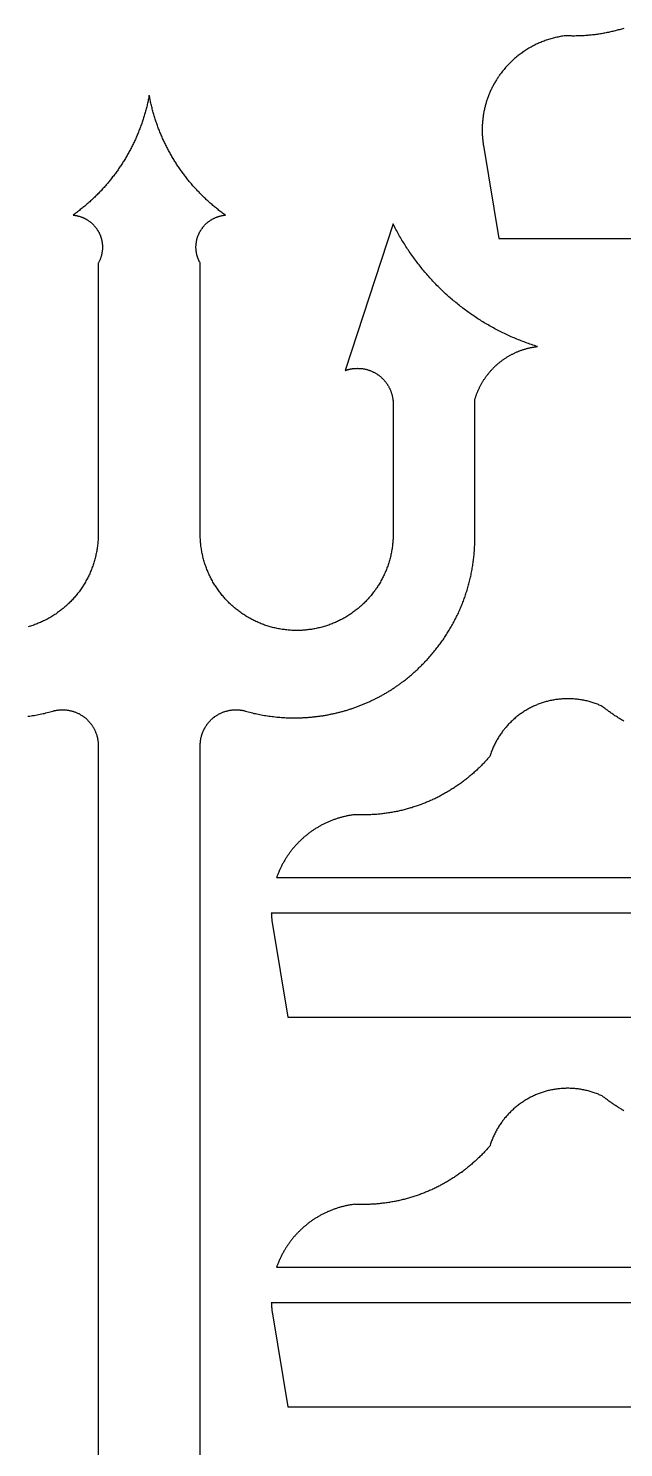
# Model space of a CAD drawing. Extents: x 25 to 747, y 34 to 1185.
# Drawn here: x 414.1 to 516.3, y 314.7 to 558.5 of the extents above; entities that cross this region are included whole.
import ezdxf

# ---------------------------------------------------------------- set-up
doc = ezdxf.new("R2010")
doc.units = 0
doc.layers.add('Default_Layer', color=1, linetype='CONTINUOUS')

msp = doc.modelspace()

# ---------------------------------------------------------------- linework, layer by layer
at = {"layer": 'Default_Layer'}
for points in [[(516.32, 558.48), (516.14, 558.43), (515.95, 558.37), (515.77, 558.31), (515.58, 558.26), (515.39, 558.21), (515.2, 558.16), (515.02, 558.11), (514.83, 558.06), (514.64, 558.01), (514.45, 557.96), (514.26, 557.92), (514.07, 557.87), (513.87, 557.83), (513.68, 557.79), (513.49, 557.75), (513.3, 557.71), (513.1, 557.68), (512.91, 557.64), (512.72, 557.6), (512.52, 557.57), (512.33, 557.54), (512.13, 557.51), (511.93, 557.48), (511.74, 557.45), (511.54, 557.42), (511.34, 557.4), (511.15, 557.37), (510.95, 557.35), (510.75, 557.33), (510.55, 557.31), (510.35, 557.29), (510.15, 557.27), (509.95, 557.26), (509.75, 557.24), (509.55, 557.23), (509.35, 557.22), (509.15, 557.21), (508.95, 557.2), (508.75, 557.19), (508.54, 557.18), (508.34, 557.18), (508.14, 557.18), (507.93, 557.17), (507.73, 557.17), (507.54, 557.17), (507.35, 557.18), (507.17, 557.18), (506.98, 557.18), (506.81, 557.19), (506.63, 557.19), (506.46, 557.2), (506.3, 557.21), (506.09, 557.18), (505.87, 557.15), (505.66, 557.12), (505.45, 557.08), (505.25, 557.04), (505.04, 557), (504.83, 556.96), (504.63, 556.91), (504.42, 556.86), (504.22, 556.81), (504.02, 556.75), (503.82, 556.7), (503.62, 556.64), (503.42, 556.58), (503.22, 556.52), (503.02, 556.45), (502.83, 556.38), (502.63, 556.31), (502.44, 556.24), (502.25, 556.16), (502.06, 556.08), (501.87, 556), (501.68, 555.92), (501.49, 555.84), (501.31, 555.75), (501.13, 555.66), (500.94, 555.57), (500.76, 555.48), (500.58, 555.38), (500.4, 555.28), (500.23, 555.18), (500.05, 555.08), (499.88, 554.98), (499.7, 554.87), (499.53, 554.76), (499.36, 554.65), (499.19, 554.54), (499.02, 554.43), (498.86, 554.31), (498.7, 554.19), (498.53, 554.07), (498.37, 553.95), (498.21, 553.82), (498.05, 553.7), (497.9, 553.57), (497.74, 553.44), (497.59, 553.31), (497.44, 553.17), (497.29, 553.04), (497.14, 552.9), (496.99, 552.76), (496.85, 552.62), (496.71, 552.48), (496.57, 552.33), (496.43, 552.19), (496.29, 552.04), (496.15, 551.89), (496.02, 551.74), (495.89, 551.58), (495.76, 551.43), (495.63, 551.27), (495.5, 551.11), (495.37, 550.95), (495.25, 550.79), (495.16, 550.67), (495.06, 550.54), (494.97, 550.41), (494.88, 550.28), (494.79, 550.15), (494.7, 550.02), (494.62, 549.89), (494.53, 549.75), (494.45, 549.62), (494.36, 549.48), (494.28, 549.35), (494.2, 549.21), (494.12, 549.07), (494.04, 548.93), (493.97, 548.79), (493.89, 548.65), (493.82, 548.51), (493.74, 548.37), (493.67, 548.22), (493.6, 548.08), (493.53, 547.94), (493.47, 547.79), (493.4, 547.64), (493.34, 547.5), (493.27, 547.35), (493.21, 547.2), (493.15, 547.05), (493.09, 546.9), (493.04, 546.75), (492.98, 546.59), (492.93, 546.44), (492.87, 546.29), (492.82, 546.13), (492.77, 545.98), (492.72, 545.82), (492.68, 545.67), (492.63, 545.51), (492.59, 545.35), (492.54, 545.19), (492.5, 545.03), (492.46, 544.87), (492.43, 544.71), (492.39, 544.55), (492.35, 544.39), (492.32, 544.23), (492.29, 544.06), (492.26, 543.9), (492.23, 543.74), (492.21, 543.57), (492.18, 543.41), (492.16, 543.24), (492.14, 543.07), (492.12, 542.91), (492.1, 542.74), (492.08, 542.57), (492.07, 542.4), (492.05, 542.24), (492.04, 542.07), (492.03, 541.9), (492.02, 541.73), (492.02, 541.55), (492.01, 541.38), (492.01, 541.21), (492.01, 541.04), (492.01, 540.86), (492.01, 540.69), (492.02, 540.51), (492.03, 540.34), (492.03, 540.17), (492.04, 540), (492.05, 539.83), (492.07, 539.66), (492.08, 539.49), (492.1, 539.32), (492.12, 539.16), (492.14, 539), (492.16, 538.84), (492.18, 538.68), (492.2, 538.53), (492.23, 538.38), (494.87, 522.42), (647.79, 522.42)], [(443.6, 94.61), (443.6, 435.34), (443.6, 435.43), (443.6, 435.53), (443.61, 435.62), (443.61, 435.71), (443.62, 435.8), (443.63, 435.89), (443.63, 435.98), (443.64, 436.07), (443.66, 436.16), (443.67, 436.25), (443.68, 436.34), (443.7, 436.43), (443.71, 436.52), (443.73, 436.61), (443.75, 436.69), (443.77, 436.78), (443.79, 436.87), (443.82, 436.95), (443.84, 437.04), (443.86, 437.12), (443.89, 437.21), (443.92, 437.29), (443.95, 437.38), (443.98, 437.46), (444.01, 437.54), (444.04, 437.62), (444.07, 437.7), (444.11, 437.78), (444.14, 437.86), (444.18, 437.94), (444.22, 438.02), (444.26, 438.1), (444.3, 438.18), (444.34, 438.25), (444.38, 438.33), (444.42, 438.41), (444.47, 438.48), (444.51, 438.56), (444.56, 438.63), (444.61, 438.7), (444.66, 438.77), (444.71, 438.85), (444.76, 438.92), (444.81, 438.99), (444.86, 439.06), (444.91, 439.12), (444.97, 439.19), (445.02, 439.26), (445.08, 439.33), (445.14, 439.39), (445.19, 439.46), (445.25, 439.52), (445.31, 439.58), (445.37, 439.64), (445.43, 439.71), (445.5, 439.77), (445.56, 439.83), (445.62, 439.88), (445.69, 439.94), (445.75, 440), (445.82, 440.06), (445.89, 440.11), (445.96, 440.17), (446.03, 440.22), (446.12, 440.29), (446.22, 440.36), (446.32, 440.43), (446.42, 440.49), (446.52, 440.56), (446.62, 440.62), (446.73, 440.68), (446.83, 440.74), (446.94, 440.8), (447.05, 440.85), (447.16, 440.9), (447.27, 440.95), (447.39, 441), (447.5, 441.05), (447.61, 441.09), (447.73, 441.13), (447.85, 441.17), (447.97, 441.21), (448.09, 441.24), (448.21, 441.27), (448.33, 441.3), (448.45, 441.33), (448.57, 441.35), (448.7, 441.38), (448.82, 441.4), (448.95, 441.41), (449.08, 441.43), (449.2, 441.44), (449.33, 441.45), (449.46, 441.45), (449.59, 441.46), (449.72, 441.46), (449.83, 441.46), (449.94, 441.46), (450.05, 441.45), (450.16, 441.45), (450.27, 441.44), (450.37, 441.43), (450.48, 441.41), (450.58, 441.4), (450.69, 441.39), (450.79, 441.37), (450.89, 441.35), (450.99, 441.33), (451.09, 441.31), (451.19, 441.28), (451.28, 441.26), (451.38, 441.23), (451.62, 441.16), (451.85, 441.1), (452.1, 441.03), (452.34, 440.97), (452.58, 440.91), (452.83, 440.85), (453.08, 440.8), (453.33, 440.74), (453.58, 440.69), (453.84, 440.64), (454.09, 440.59), (454.35, 440.54), (454.61, 440.5), (454.87, 440.46), (455.13, 440.42), (455.4, 440.38), (455.66, 440.34), (455.93, 440.31), (456.2, 440.28), (456.47, 440.25), (456.74, 440.22), (457.01, 440.19), (457.28, 440.17), (457.55, 440.15), (457.83, 440.13), (458.1, 440.12), (458.38, 440.1), (458.66, 440.09), (458.93, 440.08), (459.21, 440.08), (459.49, 440.08), (459.77, 440.07), (459.94, 440.07), (460.1, 440.08), (460.27, 440.08), (460.43, 440.08), (460.6, 440.08), (460.76, 440.09), (460.92, 440.09), (461.09, 440.1), (461.25, 440.11), (461.42, 440.12), (461.58, 440.13), (461.74, 440.14), (461.91, 440.15), (462.07, 440.16), (462.23, 440.17), (462.39, 440.18), (462.55, 440.2), (462.72, 440.21), (462.88, 440.23), (463.04, 440.24), (463.2, 440.26), (463.36, 440.28), (463.52, 440.3), (463.68, 440.32), (463.84, 440.34), (464, 440.36), (464.16, 440.38), (464.32, 440.4), (464.48, 440.43), (464.64, 440.45), (464.79, 440.48), (464.95, 440.5), (465.11, 440.53), (465.27, 440.56), (465.43, 440.59), (465.58, 440.62), (465.74, 440.65), (465.89, 440.68), (466.05, 440.71), (466.21, 440.74), (466.36, 440.77), (466.52, 440.81), (466.67, 440.84), (466.83, 440.88), (466.98, 440.92), (467.13, 440.95), (467.29, 440.99), (467.44, 441.03), (467.59, 441.07), (467.75, 441.11), (467.9, 441.15), (468.05, 441.19), (468.2, 441.23), (468.35, 441.28), (468.51, 441.32), (468.66, 441.36), (468.81, 441.41), (468.96, 441.45), (469.11, 441.5), (469.26, 441.55), (469.41, 441.6), (469.55, 441.65), (469.7, 441.7), (469.85, 441.75), (470, 441.8), (470.15, 441.85), (470.29, 441.9), (470.44, 441.95), (470.58, 442.01), (470.73, 442.06), (470.88, 442.12), (471.02, 442.17), (471.17, 442.23), (471.31, 442.29), (471.45, 442.35), (471.6, 442.41), (471.74, 442.46), (471.88, 442.53), (472.03, 442.59), (472.17, 442.65), (472.31, 442.71), (472.45, 442.77), (472.59, 442.84), (472.73, 442.9), (472.87, 442.97), (473.01, 443.03), (473.15, 443.1), (473.29, 443.16), (473.43, 443.23), (473.57, 443.3), (473.7, 443.37), (473.84, 443.44), (473.98, 443.51), (474.12, 443.58), (474.25, 443.65), (474.39, 443.72), (474.52, 443.8), (474.66, 443.87), (474.79, 443.94), (474.92, 444.02), (475.06, 444.09), (475.19, 444.17), (475.32, 444.25), (475.46, 444.32), (475.59, 444.4), (475.72, 444.48), (475.85, 444.56), (475.98, 444.64), (476.11, 444.72), (476.24, 444.8), (476.37, 444.88), (476.5, 444.96), (476.62, 445.05), (476.75, 445.13), (476.88, 445.22), (477, 445.3), (477.13, 445.38), (477.26, 445.47), (477.38, 445.56), (477.51, 445.64), (477.63, 445.73), (477.75, 445.82), (477.88, 445.91), (478, 446), (478.12, 446.09), (478.24, 446.18), (478.36, 446.27), (478.48, 446.36), (478.66, 446.5), (478.83, 446.63), (479.01, 446.77), (479.18, 446.91), (479.35, 447.05), (479.52, 447.19), (479.69, 447.33), (479.86, 447.47), (480.02, 447.61), (480.19, 447.76), (480.35, 447.91), (480.52, 448.05), (480.68, 448.2), (480.84, 448.35), (481, 448.5), (481.16, 448.65), (481.32, 448.81), (481.48, 448.96), (481.64, 449.11), (481.79, 449.27), (481.94, 449.43), (482.1, 449.58), (482.25, 449.74), (482.4, 449.9), (482.55, 450.06), (482.7, 450.23), (482.85, 450.39), (482.99, 450.55), (483.14, 450.72), (483.28, 450.88), (483.42, 451.05), (483.56, 451.22), (483.7, 451.39), (483.84, 451.56), (483.98, 451.73), (484.12, 451.9), (484.25, 452.08), (484.39, 452.25), (484.52, 452.42), (484.65, 452.6), (484.78, 452.78), (484.91, 452.95), (485.04, 453.13), (485.17, 453.31), (485.29, 453.49), (485.42, 453.67), (485.54, 453.86), (485.66, 454.04), (485.78, 454.22), (485.9, 454.41), (486.02, 454.6), (486.14, 454.78), (486.25, 454.97), (486.37, 455.16), (486.48, 455.35), (486.59, 455.54), (486.7, 455.73), (486.81, 455.92), (486.92, 456.11), (487.02, 456.31), (487.13, 456.5), (487.23, 456.7), (487.33, 456.89), (487.43, 457.09), (487.53, 457.29), (487.63, 457.48), (487.73, 457.68), (487.82, 457.88), (487.92, 458.08), (488.01, 458.28), (488.1, 458.49), (488.19, 458.69), (488.28, 458.89), (488.36, 459.1), (488.45, 459.3), (488.53, 459.51), (488.62, 459.72), (488.7, 459.92), (488.78, 460.13), (488.85, 460.34), (488.93, 460.55), (489.01, 460.76), (489.08, 460.97), (489.15, 461.18), (489.22, 461.39), (489.29, 461.61), (489.36, 461.82), (489.42, 462.03), (489.49, 462.25), (489.55, 462.46), (489.61, 462.68), (489.67, 462.9), (489.73, 463.11), (489.79, 463.33), (489.84, 463.55), (489.9, 463.77), (489.95, 463.99), (490, 464.21), (490.05, 464.43), (490.1, 464.65), (490.14, 464.87), (490.19, 465.1), (490.23, 465.32), (490.27, 465.54), (490.31, 465.77), (490.35, 465.99), (490.39, 466.22), (490.42, 466.44), (490.45, 466.67), (490.48, 466.9), (490.51, 467.12), (490.54, 467.35), (490.57, 467.58), (490.59, 467.81), (490.62, 468.04), (490.64, 468.27), (490.66, 468.5), (490.68, 468.73), (490.69, 468.96), (490.71, 469.19), (490.72, 469.43), (490.73, 469.66), (490.74, 469.89), (490.75, 470.13), (490.76, 470.36), (490.76, 470.6), (490.76, 470.83), (490.76, 471.07), (490.76, 494.77), (490.8, 494.88), (490.83, 494.99), (490.87, 495.11), (490.91, 495.22), (490.94, 495.33), (490.98, 495.44), (491.02, 495.55), (491.06, 495.66), (491.11, 495.77), (491.15, 495.88), (491.19, 495.99), (491.24, 496.1), (491.28, 496.21), (491.33, 496.32), (491.38, 496.42), (491.43, 496.53), (491.48, 496.64), (491.53, 496.74), (491.58, 496.85), (491.63, 496.95), (491.68, 497.05), (491.74, 497.16), (491.79, 497.26), (491.85, 497.36), (491.9, 497.46), (491.96, 497.56), (492.02, 497.66), (492.08, 497.76), (492.14, 497.86), (492.2, 497.96), (492.26, 498.06), (492.32, 498.16), (492.39, 498.25), (492.45, 498.35), (492.52, 498.44), (492.58, 498.54), (492.65, 498.63), (492.72, 498.72), (492.78, 498.82), (492.85, 498.91), (492.92, 499), (492.99, 499.09), (493.07, 499.18), (493.14, 499.27), (493.21, 499.36), (493.29, 499.45), (493.36, 499.53), (493.44, 499.62), (493.51, 499.71), (493.59, 499.79), (493.67, 499.88), (493.74, 499.96), (493.82, 500.04), (493.9, 500.13), (493.98, 500.21), (494.07, 500.29), (494.15, 500.37), (494.23, 500.45), (494.31, 500.53), (494.4, 500.6), (494.48, 500.68), (494.57, 500.76), (494.65, 500.83), (494.74, 500.91), (494.83, 500.98), (494.92, 501.05), (495.01, 501.13), (495.1, 501.2), (495.19, 501.27), (495.28, 501.34), (495.37, 501.41), (495.46, 501.48), (495.55, 501.54), (495.65, 501.61), (495.74, 501.68), (495.84, 501.74), (495.93, 501.81), (496.03, 501.87), (496.12, 501.93), (496.22, 501.99), (496.32, 502.05), (496.42, 502.11), (496.52, 502.17), (496.62, 502.23), (496.72, 502.29), (496.82, 502.34), (496.92, 502.4), (497.02, 502.45), (497.12, 502.51), (497.22, 502.56), (497.33, 502.61), (497.43, 502.66), (497.54, 502.71), (497.64, 502.76), (497.75, 502.81), (497.85, 502.86), (497.96, 502.91), (498.07, 502.95), (498.18, 502.99), (498.28, 503.04), (498.39, 503.08), (498.5, 503.12), (498.61, 503.16), (498.72, 503.2), (498.83, 503.24), (498.94, 503.28), (499.05, 503.32), (499.17, 503.35), (499.28, 503.39), (499.39, 503.42), (499.51, 503.45), (499.62, 503.48), (499.73, 503.51), (499.85, 503.54), (499.96, 503.57), (500.08, 503.6), (500.2, 503.63), (500.31, 503.65), (500.43, 503.68), (500.55, 503.7), (500.66, 503.72), (500.78, 503.74), (500.9, 503.76), (501.02, 503.78), (501.14, 503.8), (501.26, 503.82), (501.38, 503.83), (501.5, 503.85), (501.24, 503.93), (500.99, 504.01), (500.73, 504.1), (500.48, 504.18), (500.22, 504.27), (499.97, 504.36), (499.72, 504.45), (499.47, 504.54), (499.22, 504.63), (498.97, 504.72), (498.72, 504.82), (498.48, 504.92), (498.23, 505.02), (497.99, 505.12), (497.74, 505.22), (497.5, 505.32), (497.25, 505.42), (497.01, 505.53), (496.77, 505.64), (496.53, 505.75), (496.29, 505.86), (496.05, 505.97), (495.82, 506.08), (495.58, 506.2), (495.34, 506.31), (495.11, 506.43), (494.87, 506.55), (494.64, 506.67), (494.41, 506.79), (494.18, 506.91), (493.95, 507.04), (493.72, 507.16), (493.49, 507.29), (493.26, 507.42), (493.04, 507.55), (492.81, 507.68), (492.59, 507.81), (492.36, 507.94), (492.14, 508.08), (491.92, 508.22), (491.7, 508.35), (491.48, 508.49), (491.26, 508.63), (491.04, 508.78), (490.82, 508.92), (490.61, 509.06), (490.39, 509.21), (490.18, 509.36), (489.97, 509.5), (489.75, 509.65), (489.54, 509.8), (489.33, 509.96), (489.13, 510.11), (488.92, 510.26), (488.71, 510.42), (488.51, 510.58), (488.3, 510.74), (488.1, 510.9), (487.89, 511.06), (487.69, 511.22), (487.49, 511.38), (487.29, 511.55), (487.1, 511.71), (486.9, 511.88), (486.7, 512.05), (486.51, 512.22), (486.31, 512.39), (486.12, 512.56), (485.93, 512.73), (485.74, 512.91), (485.55, 513.08), (485.36, 513.26), (485.17, 513.44), (484.99, 513.62), (484.8, 513.8), (484.62, 513.98), (484.44, 514.16), (484.25, 514.35), (484.07, 514.53), (483.89, 514.72), (483.72, 514.9), (483.54, 515.09), (483.36, 515.28), (483.19, 515.47), (483.02, 515.66), (482.84, 515.86), (482.67, 516.05), (482.5, 516.25), (482.33, 516.44), (482.17, 516.64), (482, 516.84), (481.83, 517.04), (481.67, 517.24), (481.51, 517.44), (481.35, 517.64), (481.19, 517.85), (481.03, 518.05), (480.87, 518.26), (480.71, 518.46), (480.56, 518.67), (480.4, 518.88), (480.25, 519.09), (480.1, 519.3), (479.95, 519.51), (479.8, 519.73), (479.65, 519.94), (479.5, 520.16), (479.36, 520.37), (479.21, 520.59), (479.07, 520.81), (478.93, 521.03), (478.79, 521.25), (478.65, 521.47), (478.51, 521.69), (478.38, 521.91), (478.24, 522.14), (478.11, 522.36), (477.98, 522.59), (477.84, 522.82), (477.72, 523.05), (477.59, 523.27), (477.46, 523.5), (477.33, 523.74), (477.21, 523.97), (477.09, 524.2), (476.97, 524.43), (476.84, 524.67), (476.73, 524.9), (468.47, 499.72), (468.53, 499.74), (468.59, 499.76), (468.65, 499.79), (468.71, 499.81), (468.77, 499.83), (468.84, 499.85), (468.9, 499.87), (468.96, 499.88), (469.03, 499.9), (469.09, 499.92), (469.16, 499.93), (469.22, 499.95), (469.29, 499.96), (469.35, 499.98), (469.42, 499.99), (469.49, 500), (469.56, 500.02), (469.62, 500.03), (469.69, 500.04), (469.76, 500.05), (469.83, 500.06), (469.9, 500.06), (469.97, 500.07), (470.04, 500.08), (470.11, 500.09), (470.18, 500.09), (470.25, 500.09), (470.32, 500.1), (470.39, 500.1), (470.46, 500.1), (470.53, 500.1), (470.61, 500.11), (470.73, 500.1), (470.85, 500.1), (470.97, 500.09), (471.09, 500.09), (471.21, 500.08), (471.33, 500.06), (471.45, 500.05), (471.57, 500.03), (471.68, 500.01), (471.8, 499.99), (471.91, 499.97), (472.03, 499.94), (472.14, 499.91), (472.25, 499.88), (472.37, 499.85), (472.48, 499.81), (472.59, 499.78), (472.69, 499.74), (472.8, 499.7), (472.91, 499.66), (473.01, 499.61), (473.12, 499.57), (473.22, 499.52), (473.32, 499.47), (473.43, 499.42), (473.53, 499.37), (473.62, 499.31), (473.72, 499.26), (473.82, 499.2), (473.91, 499.14), (474.01, 499.07), (474.1, 499.01), (474.17, 498.96), (474.25, 498.9), (474.32, 498.85), (474.39, 498.79), (474.46, 498.74), (474.53, 498.68), (474.6, 498.62), (474.67, 498.56), (474.74, 498.5), (474.8, 498.44), (474.87, 498.37), (474.93, 498.31), (475, 498.24), (475.06, 498.18), (475.12, 498.11), (475.18, 498.05), (475.24, 497.98), (475.3, 497.91), (475.36, 497.84), (475.41, 497.77), (475.47, 497.7), (475.52, 497.62), (475.58, 497.55), (475.63, 497.48), (475.68, 497.4), (475.73, 497.33), (475.78, 497.25), (475.83, 497.17), (475.88, 497.09), (475.92, 497.02), (475.97, 496.94), (476.01, 496.86), (476.05, 496.78), (476.09, 496.69), (476.13, 496.61), (476.17, 496.53), (476.21, 496.45), (476.25, 496.36), (476.28, 496.28), (476.32, 496.19), (476.35, 496.11), (476.38, 496.02), (476.41, 495.93), (476.44, 495.84), (476.47, 495.76), (476.49, 495.67), (476.52, 495.58), (476.54, 495.49), (476.56, 495.4), (476.58, 495.31), (476.6, 495.21), (476.62, 495.12), (476.64, 495.03), (476.65, 494.94), (476.67, 494.84), (476.68, 494.75), (476.69, 494.66), (476.7, 494.56), (476.71, 494.47), (476.71, 494.37), (476.72, 494.27), (476.72, 494.18), (476.73, 494.08), (476.73, 493.98), (476.73, 471.65), (476.72, 471.43), (476.72, 471.22), (476.71, 471.01), (476.7, 470.79), (476.69, 470.58), (476.68, 470.37), (476.66, 470.16), (476.64, 469.95), (476.62, 469.74), (476.59, 469.54), (476.57, 469.33), (476.54, 469.12), (476.5, 468.92), (476.47, 468.71), (476.43, 468.51), (476.39, 468.31), (476.35, 468.11), (476.3, 467.91), (476.25, 467.71), (476.2, 467.51), (476.15, 467.31), (476.1, 467.11), (476.04, 466.92), (475.98, 466.72), (475.92, 466.53), (475.86, 466.33), (475.79, 466.14), (475.72, 465.95), (475.65, 465.76), (475.58, 465.57), (475.5, 465.39), (475.42, 465.2), (475.34, 465.01), (475.26, 464.83), (475.18, 464.65), (475.09, 464.47), (475, 464.29), (474.91, 464.11), (474.82, 463.93), (474.73, 463.75), (474.63, 463.58), (474.53, 463.4), (474.43, 463.23), (474.33, 463.06), (474.22, 462.89), (474.12, 462.72), (474.01, 462.55), (473.9, 462.39), (473.78, 462.22), (473.67, 462.06), (473.55, 461.9), (473.44, 461.74), (473.32, 461.58), (473.19, 461.42), (473.07, 461.26), (472.94, 461.11), (472.82, 460.96), (472.69, 460.81), (472.56, 460.66), (472.42, 460.51), (472.29, 460.36), (472.15, 460.22), (472.01, 460.08), (471.87, 459.93), (471.73, 459.79), (471.59, 459.66), (471.45, 459.52), (471.3, 459.39), (471.15, 459.25), (471, 459.12), (470.85, 458.99), (470.7, 458.87), (470.54, 458.74), (470.39, 458.62), (470.23, 458.49), (470.07, 458.37), (469.91, 458.26), (469.75, 458.14), (469.59, 458.02), (469.42, 457.91), (469.26, 457.8), (469.09, 457.69), (468.92, 457.59), (468.75, 457.48), (468.58, 457.38), (468.41, 457.28), (468.23, 457.18), (468.06, 457.08), (467.88, 456.99), (467.7, 456.9), (467.52, 456.8), (467.34, 456.72), (467.16, 456.63), (466.98, 456.55), (466.8, 456.46), (466.61, 456.39), (466.42, 456.31), (466.24, 456.23), (466.05, 456.16), (465.86, 456.09), (465.67, 456.02), (465.48, 455.95), (465.28, 455.89), (465.09, 455.83), (464.89, 455.77), (464.7, 455.71), (464.5, 455.66), (464.3, 455.6), (464.1, 455.56), (463.9, 455.51), (463.7, 455.46), (463.5, 455.42), (463.3, 455.38), (463.1, 455.34), (462.89, 455.31), (462.69, 455.27), (462.48, 455.24), (462.27, 455.22), (462.07, 455.19), (461.86, 455.17), (461.65, 455.15), (461.44, 455.13), (461.23, 455.12), (461.02, 455.1), (460.8, 455.1), (460.59, 455.09), (460.38, 455.08), (460.16, 455.08), (459.95, 455.08), (459.74, 455.09), (459.52, 455.1), (459.31, 455.1), (459.1, 455.12), (458.89, 455.13), (458.68, 455.15), (458.47, 455.17), (458.26, 455.19), (458.05, 455.22), (457.85, 455.24), (457.64, 455.27), (457.44, 455.31), (457.23, 455.34), (457.03, 455.38), (456.83, 455.42), (456.62, 455.46), (456.42, 455.51), (456.22, 455.56), (456.02, 455.6), (455.83, 455.66), (455.63, 455.71), (455.43, 455.77), (455.24, 455.83), (455.04, 455.89), (454.85, 455.95), (454.66, 456.02), (454.47, 456.09), (454.28, 456.16), (454.09, 456.23), (453.9, 456.31), (453.72, 456.39), (453.53, 456.46), (453.35, 456.55), (453.16, 456.63), (452.98, 456.72), (452.8, 456.8), (452.62, 456.9), (452.45, 456.99), (452.27, 457.08), (452.09, 457.18), (451.92, 457.28), (451.75, 457.38), (451.57, 457.48), (451.4, 457.59), (451.24, 457.69), (451.07, 457.8), (450.9, 457.91), (450.74, 458.02), (450.58, 458.14), (450.41, 458.26), (450.25, 458.37), (450.09, 458.49), (449.94, 458.62), (449.78, 458.74), (449.63, 458.87), (449.48, 458.99), (449.32, 459.12), (449.17, 459.25), (449.03, 459.39), (448.88, 459.52), (448.74, 459.66), (448.59, 459.79), (448.45, 459.93), (448.31, 460.08), (448.17, 460.22), (448.04, 460.36), (447.9, 460.51), (447.77, 460.66), (447.64, 460.81), (447.51, 460.96), (447.38, 461.11), (447.26, 461.26), (447.13, 461.42), (447.01, 461.58), (446.89, 461.74), (446.77, 461.9), (446.66, 462.06), (446.54, 462.22), (446.43, 462.39), (446.32, 462.55), (446.21, 462.72), (446.1, 462.89), (446, 463.06), (445.9, 463.23), (445.79, 463.4), (445.7, 463.58), (445.6, 463.75), (445.5, 463.93), (445.41, 464.11), (445.32, 464.29), (445.23, 464.47), (445.15, 464.65), (445.06, 464.83), (444.98, 465.01), (444.9, 465.2), (444.82, 465.39), (444.75, 465.57), (444.68, 465.76), (444.61, 465.95), (444.54, 466.14), (444.47, 466.33), (444.41, 466.53), (444.35, 466.72), (444.29, 466.92), (444.23, 467.11), (444.17, 467.31), (444.12, 467.51), (444.07, 467.71), (444.02, 467.91), (443.98, 468.11), (443.94, 468.31), (443.9, 468.51), (443.86, 468.71), (443.82, 468.92), (443.79, 469.12), (443.76, 469.33), (443.73, 469.54), (443.71, 469.74), (443.69, 469.95), (443.67, 470.16), (443.65, 470.37), (443.63, 470.58), (443.62, 470.79), (443.61, 471.01), (443.61, 471.22), (443.6, 471.43), (443.6, 471.65), (443.6, 518.17), (443.56, 518.24), (443.52, 518.32), (443.48, 518.39), (443.44, 518.47), (443.4, 518.55), (443.36, 518.63), (443.33, 518.7), (443.29, 518.79), (443.26, 518.87), (443.23, 518.95), (443.2, 519.03), (443.17, 519.11), (443.14, 519.2), (443.11, 519.28), (443.09, 519.37), (443.06, 519.45), (443.04, 519.54), (443.02, 519.63), (443, 519.72), (442.98, 519.81), (442.96, 519.9), (442.95, 519.98), (442.93, 520.08), (442.92, 520.17), (442.91, 520.26), (442.9, 520.35), (442.89, 520.44), (442.88, 520.53), (442.88, 520.63), (442.87, 520.72), (442.87, 520.82), (442.87, 520.91), (442.87, 521), (442.87, 521.08), (442.88, 521.17), (442.88, 521.26), (442.89, 521.34), (442.9, 521.43), (442.9, 521.51), (442.91, 521.6), (442.93, 521.68), (442.94, 521.77), (442.95, 521.85), (442.97, 521.93), (442.98, 522.02), (443, 522.1), (443.02, 522.18), (443.04, 522.26), (443.06, 522.34), (443.08, 522.42), (443.1, 522.5), (443.13, 522.58), (443.15, 522.66), (443.18, 522.73), (443.21, 522.81), (443.23, 522.89), (443.26, 522.96), (443.29, 523.04), (443.33, 523.11), (443.36, 523.18), (443.39, 523.26), (443.43, 523.33), (443.46, 523.4), (443.5, 523.47), (443.54, 523.54), (443.58, 523.62), (443.63, 523.69), (443.67, 523.77), (443.72, 523.84), (443.76, 523.91), (443.81, 523.99), (443.86, 524.06), (443.91, 524.13), (443.96, 524.2), (444.01, 524.26), (444.06, 524.33), (444.12, 524.4), (444.17, 524.46), (444.23, 524.53), (444.28, 524.59), (444.34, 524.66), (444.4, 524.72), (444.46, 524.78), (444.52, 524.84), (444.58, 524.9), (444.64, 524.96), (444.7, 525.02), (444.77, 525.07), (444.83, 525.13), (444.9, 525.18), (444.96, 525.24), (445.03, 525.29), (445.1, 525.34), (445.17, 525.39), (445.24, 525.44), (445.31, 525.49), (445.38, 525.54), (445.45, 525.58), (445.52, 525.63), (445.6, 525.67), (445.67, 525.71), (445.74, 525.76), (445.82, 525.8), (445.9, 525.84), (445.97, 525.87), (446.05, 525.91), (446.13, 525.95), (446.21, 525.98), (446.29, 526.02), (446.37, 526.05), (446.45, 526.08), (446.53, 526.11), (446.61, 526.14), (446.69, 526.17), (446.78, 526.19), (446.86, 526.22), (446.94, 526.24), (447.03, 526.26), (447.11, 526.29), (447.2, 526.31), (447.29, 526.32), (447.37, 526.34), (447.46, 526.36), (447.55, 526.37), (447.64, 526.39), (447.73, 526.4), (447.82, 526.41), (447.91, 526.42), (447.75, 526.53), (447.59, 526.64), (447.44, 526.76), (447.28, 526.88), (447.13, 526.99), (446.97, 527.11), (446.82, 527.23), (446.67, 527.35), (446.52, 527.47), (446.37, 527.59), (446.22, 527.72), (446.07, 527.84), (445.92, 527.96), (445.77, 528.09), (445.63, 528.21), (445.48, 528.34), (445.33, 528.47), (445.19, 528.6), (445.05, 528.72), (444.9, 528.85), (444.76, 528.98), (444.62, 529.12), (444.48, 529.25), (444.34, 529.38), (444.2, 529.52), (444.06, 529.65), (443.93, 529.79), (443.79, 529.92), (443.65, 530.06), (443.52, 530.2), (443.39, 530.33), (443.25, 530.47), (443.12, 530.61), (442.99, 530.75), (442.86, 530.9), (442.73, 531.04), (442.6, 531.18), (442.47, 531.33), (442.34, 531.47), (442.22, 531.62), (442.09, 531.76), (441.97, 531.91), (441.84, 532.06), (441.72, 532.2), (441.6, 532.35), (441.48, 532.5), (441.36, 532.65), (441.24, 532.81), (441.12, 532.96), (441, 533.11), (440.88, 533.26), (440.77, 533.42), (440.65, 533.57), (440.54, 533.73), (440.43, 533.89), (440.31, 534.04), (440.2, 534.2), (440.09, 534.36), (439.98, 534.52), (439.87, 534.68), (439.77, 534.84), (439.66, 535), (439.55, 535.16), (439.45, 535.32), (439.35, 535.49), (439.24, 535.65), (439.14, 535.81), (439.04, 535.98), (438.94, 536.15), (438.84, 536.31), (438.74, 536.48), (438.64, 536.65), (438.55, 536.82), (438.45, 536.99), (438.36, 537.16), (438.26, 537.33), (438.17, 537.5), (438.08, 537.67), (437.99, 537.84), (437.9, 538.01), (437.81, 538.19), (437.73, 538.36), (437.64, 538.54), (437.55, 538.71), (437.47, 538.89), (437.39, 539.07), (437.3, 539.24), (437.22, 539.42), (437.14, 539.6), (437.06, 539.78), (436.98, 539.96), (436.91, 540.14), (436.83, 540.32), (436.76, 540.5), (436.68, 540.68), (436.61, 540.87), (436.54, 541.05), (436.46, 541.23), (436.39, 541.42), (436.33, 541.6), (436.26, 541.79), (436.19, 541.97), (436.13, 542.16), (436.06, 542.35), (436, 542.54), (435.93, 542.73), (435.87, 542.91), (435.81, 543.1), (435.75, 543.29), (435.7, 543.48), (435.64, 543.68), (435.58, 543.87), (435.53, 544.06), (435.47, 544.25), (435.42, 544.45), (435.37, 544.64), (435.32, 544.83), (435.27, 545.03), (435.22, 545.22), (435.18, 545.42), (435.13, 545.62), (435.08, 545.81), (435.04, 546.01), (435, 546.21), (434.96, 546.41), (434.92, 546.61), (434.88, 546.8), (434.84, 547), (434.8, 546.8), (434.76, 546.61), (434.72, 546.41), (434.68, 546.21), (434.64, 546.01), (434.6, 545.81), (434.55, 545.62), (434.5, 545.42), (434.46, 545.22), (434.41, 545.03), (434.36, 544.83), (434.31, 544.64), (434.26, 544.45), (434.21, 544.25), (434.15, 544.06), (434.1, 543.87), (434.04, 543.68), (433.98, 543.48), (433.93, 543.29), (433.87, 543.1), (433.81, 542.91), (433.75, 542.73), (433.68, 542.54), (433.62, 542.35), (433.55, 542.16), (433.49, 541.97), (433.42, 541.79), (433.35, 541.6), (433.29, 541.42), (433.22, 541.23), (433.14, 541.05), (433.07, 540.87), (433, 540.68), (432.92, 540.5), (432.85, 540.32), (432.77, 540.14), (432.7, 539.96), (432.62, 539.78), (432.54, 539.6), (432.46, 539.42), (432.38, 539.24), (432.29, 539.07), (432.21, 538.89), (432.13, 538.71), (432.04, 538.54), (431.95, 538.36), (431.87, 538.19), (431.78, 538.01), (431.69, 537.84), (431.6, 537.67), (431.51, 537.5), (431.42, 537.33), (431.32, 537.16), (431.23, 536.99), (431.13, 536.82), (431.04, 536.65), (430.94, 536.48), (430.84, 536.31), (430.74, 536.15), (430.64, 535.98), (430.54, 535.81), (430.44, 535.65), (430.33, 535.49), (430.23, 535.32), (430.13, 535.16), (430.02, 535), (429.91, 534.84), (429.81, 534.68), (429.7, 534.52), (429.59, 534.36), (429.48, 534.2), (429.37, 534.04), (429.25, 533.89), (429.14, 533.73), (429.03, 533.57), (428.91, 533.42), (428.8, 533.26), (428.68, 533.11), (428.56, 532.96), (428.44, 532.81), (428.32, 532.65), (428.2, 532.5), (428.08, 532.35), (427.96, 532.2), (427.84, 532.06), (427.71, 531.91), (427.59, 531.76), (427.46, 531.62), (427.34, 531.47), (427.21, 531.33), (427.08, 531.18), (426.95, 531.04), (426.82, 530.9), (426.69, 530.75), (426.56, 530.61), (426.43, 530.47), (426.29, 530.33), (426.16, 530.2), (426.03, 530.06), (425.89, 529.92), (425.75, 529.79), (425.62, 529.65), (425.48, 529.52), (425.34, 529.38), (425.2, 529.25), (425.06, 529.12), (424.92, 528.98), (424.78, 528.85), (424.63, 528.72), (424.49, 528.6), (424.35, 528.47), (424.2, 528.34), (424.05, 528.21), (423.91, 528.09), (423.76, 527.96), (423.61, 527.84), (423.46, 527.72), (423.31, 527.59), (423.16, 527.47), (423.01, 527.35), (422.86, 527.23), (422.71, 527.11), (422.55, 526.99), (422.4, 526.88), (422.24, 526.76), (422.09, 526.64), (421.93, 526.53), (421.77, 526.42), (421.86, 526.41), (421.95, 526.4), (422.04, 526.39), (422.13, 526.37), (422.22, 526.36), (422.31, 526.34), (422.39, 526.32), (422.48, 526.31), (422.57, 526.29), (422.65, 526.26), (422.74, 526.24), (422.82, 526.22), (422.9, 526.19), (422.99, 526.17), (423.07, 526.14), (423.15, 526.11), (423.23, 526.08), (423.31, 526.05), (423.39, 526.02), (423.47, 525.98), (423.55, 525.95), (423.63, 525.91), (423.71, 525.87), (423.78, 525.84), (423.86, 525.8), (423.94, 525.76), (424.01, 525.71), (424.08, 525.67), (424.16, 525.63), (424.23, 525.58), (424.3, 525.54), (424.37, 525.49), (424.44, 525.44), (424.51, 525.39), (424.58, 525.34), (424.65, 525.29), (424.72, 525.24), (424.78, 525.18), (424.85, 525.13), (424.91, 525.07), (424.98, 525.02), (425.04, 524.96), (425.1, 524.9), (425.16, 524.84), (425.22, 524.78), (425.28, 524.72), (425.34, 524.66), (425.4, 524.59), (425.45, 524.53), (425.51, 524.46), (425.56, 524.4), (425.62, 524.33), (425.67, 524.26), (425.72, 524.2), (425.77, 524.13), (425.82, 524.06), (425.87, 523.99), (425.92, 523.91), (425.96, 523.84), (426.01, 523.77), (426.05, 523.69), (426.1, 523.62), (426.14, 523.54), (426.18, 523.47), (426.22, 523.4), (426.25, 523.33), (426.29, 523.26), (426.32, 523.18), (426.35, 523.11), (426.39, 523.04), (426.42, 522.96), (426.45, 522.89), (426.47, 522.81), (426.5, 522.73), (426.53, 522.66), (426.55, 522.58), (426.58, 522.5), (426.6, 522.42), (426.62, 522.34), (426.64, 522.26), (426.66, 522.18), (426.68, 522.1), (426.7, 522.02), (426.71, 521.93), (426.73, 521.85), (426.74, 521.77), (426.75, 521.68), (426.77, 521.6), (426.78, 521.51), (426.78, 521.43), (426.79, 521.34), (426.8, 521.26), (426.8, 521.17), (426.81, 521.08), (426.81, 521), (426.81, 520.91), (426.81, 520.82), (426.81, 520.72), (426.8, 520.63), (426.8, 520.53), (426.79, 520.44), (426.78, 520.35), (426.77, 520.26), (426.76, 520.17), (426.75, 520.08), (426.73, 519.98), (426.72, 519.9), (426.7, 519.81), (426.68, 519.72), (426.66, 519.63), (426.64, 519.54), (426.62, 519.45), (426.59, 519.37), (426.57, 519.28), (426.54, 519.2), (426.51, 519.11), (426.48, 519.03), (426.45, 518.95), (426.42, 518.87), (426.39, 518.79), (426.35, 518.7), (426.32, 518.63), (426.28, 518.55), (426.24, 518.47), (426.2, 518.39), (426.16, 518.32), (426.12, 518.24), (426.08, 518.17), (426.08, 471.65), (426.08, 471.43), (426.07, 471.22), (426.07, 471.01), (426.06, 470.79), (426.05, 470.58), (426.03, 470.37), (426.01, 470.16), (425.99, 469.95), (425.97, 469.74), (425.95, 469.54), (425.92, 469.33), (425.89, 469.12), (425.86, 468.92), (425.82, 468.71), (425.78, 468.51), (425.74, 468.31), (425.7, 468.11), (425.66, 467.91), (425.61, 467.71), (425.56, 467.51), (425.51, 467.31), (425.45, 467.11), (425.39, 466.92), (425.33, 466.72), (425.27, 466.53), (425.21, 466.33), (425.14, 466.14), (425.07, 465.95), (425, 465.76), (424.93, 465.57), (424.86, 465.39), (424.78, 465.2), (424.7, 465.01), (424.62, 464.83), (424.53, 464.65), (424.45, 464.47), (424.36, 464.29), (424.27, 464.11), (424.17, 463.93), (424.08, 463.75), (423.98, 463.58), (423.89, 463.4), (423.78, 463.23), (423.68, 463.06), (423.58, 462.89), (423.47, 462.72), (423.36, 462.55), (423.25, 462.39), (423.14, 462.22), (423.02, 462.06), (422.91, 461.9), (422.79, 461.74), (422.67, 461.58), (422.55, 461.42), (422.42, 461.26), (422.3, 461.11), (422.17, 460.96), (422.04, 460.81), (421.91, 460.66), (421.78, 460.51), (421.64, 460.36), (421.51, 460.22), (421.37, 460.08), (421.23, 459.93), (421.09, 459.79), (420.94, 459.66), (420.8, 459.52), (420.65, 459.39), (420.51, 459.25), (420.36, 459.12), (420.2, 458.99), (420.05, 458.87), (419.9, 458.74), (419.74, 458.62), (419.59, 458.49), (419.43, 458.37), (419.27, 458.26), (419.1, 458.14), (418.94, 458.02), (418.78, 457.91), (418.61, 457.8), (418.44, 457.69), (418.28, 457.59), (418.11, 457.48), (417.93, 457.38), (417.76, 457.28), (417.59, 457.18), (417.41, 457.08), (417.23, 456.99), (417.06, 456.9), (416.88, 456.8), (416.7, 456.72), (416.52, 456.63), (416.33, 456.55), (416.15, 456.46), (415.96, 456.39), (415.78, 456.31), (415.59, 456.23), (415.4, 456.16), (415.21, 456.09), (415.02, 456.02), (414.83, 455.95), (414.64, 455.89), (414.44, 455.83), (414.25, 455.77), (414.05, 455.71)], [(414.02, 440.34), (414.28, 440.38), (414.55, 440.42), (414.81, 440.46), (415.07, 440.5), (415.33, 440.54), (415.59, 440.59), (415.84, 440.64), (416.1, 440.69), (416.35, 440.74), (416.6, 440.8), (416.85, 440.85), (417.1, 440.91), (417.34, 440.97), (417.58, 441.03), (417.83, 441.1), (418.06, 441.16), (418.3, 441.23), (418.4, 441.26), (418.49, 441.28), (418.59, 441.31), (418.69, 441.33), (418.79, 441.35), (418.89, 441.37), (418.99, 441.39), (419.1, 441.4), (419.2, 441.41), (419.31, 441.43), (419.41, 441.44), (419.52, 441.45), (419.63, 441.45), (419.74, 441.46), (419.85, 441.46), (419.96, 441.46), (420.09, 441.46), (420.22, 441.45), (420.35, 441.45), (420.48, 441.44), (420.6, 441.43), (420.73, 441.41), (420.86, 441.4), (420.98, 441.38), (421.11, 441.35), (421.23, 441.33), (421.35, 441.3), (421.47, 441.27), (421.59, 441.24), (421.71, 441.21), (421.83, 441.17), (421.95, 441.13), (422.07, 441.09), (422.18, 441.05), (422.29, 441), (422.41, 440.95), (422.52, 440.9), (422.63, 440.85), (422.74, 440.8), (422.85, 440.74), (422.95, 440.68), (423.06, 440.62), (423.16, 440.56), (423.26, 440.49), (423.36, 440.43), (423.46, 440.36), (423.56, 440.29), (423.65, 440.22), (423.72, 440.17), (423.79, 440.11), (423.86, 440.06), (423.93, 440), (423.99, 439.94), (424.06, 439.88), (424.12, 439.83), (424.18, 439.77), (424.25, 439.71), (424.31, 439.64), (424.37, 439.58), (424.43, 439.52), (424.49, 439.46), (424.54, 439.39), (424.6, 439.33), (424.66, 439.26), (424.71, 439.19), (424.77, 439.12), (424.82, 439.06), (424.87, 438.99), (424.92, 438.92), (424.97, 438.85), (425.02, 438.77), (425.07, 438.7), (425.12, 438.63), (425.17, 438.56), (425.21, 438.48), (425.26, 438.41), (425.3, 438.33), (425.34, 438.25), (425.38, 438.18), (425.42, 438.1), (425.46, 438.02), (425.5, 437.94), (425.54, 437.86), (425.57, 437.78), (425.61, 437.7), (425.64, 437.62), (425.67, 437.54), (425.7, 437.46), (425.73, 437.38), (425.76, 437.29), (425.79, 437.21), (425.82, 437.12), (425.84, 437.04), (425.86, 436.95), (425.89, 436.87), (425.91, 436.78), (425.93, 436.69), (425.95, 436.61), (425.97, 436.52), (425.98, 436.43), (426, 436.34), (426.01, 436.25), (426.02, 436.16), (426.04, 436.07), (426.05, 435.98), (426.05, 435.89), (426.06, 435.8), (426.07, 435.71), (426.07, 435.62), (426.08, 435.53), (426.08, 435.43), (426.08, 435.34), (426.08, 94.61)], [(516.32, 439.52), (516.18, 439.6), (516.05, 439.68), (515.91, 439.76), (515.77, 439.85), (515.63, 439.93), (515.5, 440.02), (515.36, 440.1), (515.23, 440.19), (515.09, 440.28), (514.96, 440.36), (514.82, 440.45), (514.69, 440.54), (514.56, 440.63), (514.42, 440.72), (514.29, 440.81), (514.16, 440.9), (514.03, 441), (513.9, 441.09), (513.77, 441.18), (513.64, 441.27), (513.51, 441.37), (513.38, 441.46), (513.25, 441.56), (513.13, 441.66), (513, 441.75), (512.87, 441.85), (512.75, 441.95), (512.62, 442.05), (512.46, 442.12), (512.29, 442.2), (512.13, 442.27), (511.96, 442.34), (511.79, 442.41), (511.62, 442.48), (511.44, 442.54), (511.27, 442.6), (511.09, 442.66), (510.92, 442.72), (510.74, 442.77), (510.56, 442.83), (510.37, 442.88), (510.19, 442.92), (510.01, 442.97), (509.82, 443.01), (509.63, 443.05), (509.45, 443.09), (509.26, 443.13), (509.07, 443.16), (508.88, 443.19), (508.68, 443.22), (508.49, 443.25), (508.3, 443.27), (508.1, 443.29), (507.9, 443.31), (507.71, 443.32), (507.51, 443.33), (507.31, 443.34), (507.11, 443.35), (506.91, 443.36), (506.71, 443.36), (506.52, 443.36), (506.32, 443.35), (506.13, 443.35), (505.94, 443.34), (505.75, 443.33), (505.56, 443.31), (505.37, 443.29), (505.18, 443.28), (505, 443.25), (504.81, 443.23), (504.62, 443.2), (504.44, 443.18), (504.26, 443.14), (504.07, 443.11), (503.89, 443.08), (503.71, 443.04), (503.53, 443), (503.36, 442.96), (503.18, 442.91), (503, 442.86), (502.83, 442.82), (502.66, 442.76), (502.48, 442.71), (502.31, 442.66), (502.15, 442.6), (501.98, 442.54), (501.81, 442.48), (501.65, 442.42), (501.48, 442.35), (501.32, 442.28), (501.16, 442.21), (501.01, 442.14), (500.83, 442.06), (500.66, 441.98), (500.49, 441.9), (500.33, 441.81), (500.16, 441.73), (499.99, 441.64), (499.83, 441.54), (499.67, 441.45), (499.51, 441.35), (499.35, 441.26), (499.19, 441.16), (499.03, 441.05), (498.88, 440.95), (498.72, 440.85), (498.57, 440.74), (498.42, 440.63), (498.27, 440.52), (498.12, 440.4), (497.98, 440.29), (497.83, 440.17), (497.69, 440.05), (497.55, 439.93), (497.41, 439.81), (497.27, 439.69), (497.14, 439.56), (497, 439.43), (496.87, 439.3), (496.74, 439.17), (496.61, 439.04), (496.48, 438.91), (496.36, 438.77), (496.23, 438.63), (496.11, 438.49), (495.99, 438.35), (495.87, 438.21), (495.76, 438.07), (495.64, 437.92), (495.53, 437.77), (495.42, 437.62), (495.31, 437.47), (495.2, 437.32), (495.1, 437.17), (495, 437.01), (494.89, 436.86), (494.8, 436.7), (494.7, 436.54), (494.6, 436.38), (494.51, 436.22), (494.42, 436.05), (494.33, 435.89), (494.24, 435.72), (494.16, 435.55), (494.08, 435.38), (494, 435.21), (493.92, 435.04), (493.84, 434.87), (493.77, 434.69), (493.7, 434.52), (493.63, 434.34), (493.56, 434.16), (493.49, 433.98), (493.43, 433.8), (493.37, 433.62), (493.31, 433.44), (493.19, 433.3), (493.06, 433.15), (492.93, 433.01), (492.81, 432.87), (492.68, 432.73), (492.55, 432.59), (492.42, 432.45), (492.29, 432.31), (492.16, 432.17), (492.02, 432.04), (491.89, 431.9), (491.76, 431.77), (491.62, 431.63), (491.49, 431.5), (491.35, 431.37), (491.21, 431.24), (491.07, 431.11), (490.93, 430.98), (490.79, 430.85), (490.65, 430.73), (490.51, 430.6), (490.37, 430.47), (490.22, 430.35), (490.08, 430.23), (489.93, 430.1), (489.79, 429.98), (489.64, 429.86), (489.49, 429.74), (489.34, 429.62), (489.19, 429.5), (489.04, 429.39), (488.89, 429.27), (488.74, 429.16), (488.59, 429.04), (488.44, 428.93), (488.28, 428.82), (488.13, 428.71), (487.97, 428.6), (487.82, 428.49), (487.66, 428.38), (487.5, 428.28), (487.34, 428.17), (487.18, 428.06), (487.02, 427.96), (486.86, 427.86), (486.7, 427.76), (486.54, 427.66), (486.38, 427.56), (486.22, 427.46), (486.05, 427.36), (485.89, 427.26), (485.72, 427.17), (485.56, 427.08), (485.39, 426.98), (485.22, 426.89), (485.05, 426.8), (484.88, 426.71), (484.72, 426.62), (484.55, 426.53), (484.37, 426.45), (484.2, 426.36), (484.03, 426.28), (483.86, 426.19), (483.69, 426.11), (483.51, 426.03), (483.34, 425.95), (483.16, 425.87), (482.99, 425.79), (482.81, 425.72), (482.63, 425.64), (482.46, 425.57), (482.28, 425.5), (482.1, 425.42), (481.92, 425.35), (481.74, 425.28), (481.56, 425.22), (481.38, 425.15), (481.2, 425.08), (481.02, 425.02), (480.83, 424.95), (480.65, 424.89), (480.47, 424.83), (480.28, 424.77), (480.1, 424.71), (479.91, 424.65), (479.73, 424.6), (479.54, 424.54), (479.35, 424.49), (479.16, 424.44), (478.98, 424.39), (478.79, 424.34), (478.6, 424.29), (478.41, 424.24), (478.22, 424.19), (478.03, 424.15), (477.84, 424.1), (477.65, 424.06), (477.46, 424.02), (477.26, 423.98), (477.07, 423.94), (476.88, 423.91), (476.68, 423.87), (476.49, 423.83), (476.29, 423.8), (476.1, 423.77), (475.9, 423.74), (475.71, 423.71), (475.51, 423.68), (475.31, 423.65), (475.12, 423.63), (474.92, 423.6), (474.72, 423.58), (474.52, 423.56), (474.32, 423.54), (474.13, 423.52), (473.93, 423.5), (473.73, 423.49), (473.53, 423.47), (473.32, 423.46), (473.12, 423.45), (472.92, 423.44), (472.72, 423.43), (472.52, 423.42), (472.32, 423.41), (472.11, 423.41), (471.91, 423.41), (471.71, 423.4), (471.5, 423.4), (471.31, 423.4), (471.13, 423.41), (470.94, 423.41), (470.76, 423.41), (470.58, 423.42), (470.4, 423.42), (470.23, 423.43), (470.07, 423.44), (469.92, 423.42), (469.78, 423.4), (469.63, 423.38), (469.49, 423.35), (469.35, 423.33), (469.2, 423.3), (469.06, 423.28), (468.92, 423.25), (468.77, 423.22), (468.63, 423.19), (468.49, 423.16), (468.35, 423.13), (468.21, 423.09), (468.07, 423.06), (467.93, 423.02), (467.79, 422.98), (467.66, 422.95), (467.52, 422.91), (467.38, 422.87), (467.24, 422.82), (467.11, 422.78), (466.97, 422.74), (466.84, 422.69), (466.7, 422.64), (466.57, 422.6), (466.44, 422.55), (466.3, 422.5), (466.17, 422.45), (466.04, 422.39), (465.91, 422.34), (465.78, 422.29), (465.65, 422.23), (465.52, 422.18), (465.39, 422.12), (465.26, 422.06), (465.13, 422), (465.01, 421.94), (464.88, 421.88), (464.75, 421.81), (464.63, 421.75), (464.5, 421.69), (464.38, 421.62), (464.26, 421.55), (464.13, 421.48), (464.01, 421.42), (463.89, 421.35), (463.77, 421.27), (463.65, 421.2), (463.53, 421.13), (463.41, 421.06), (463.3, 420.98), (463.18, 420.91), (463.06, 420.83), (462.95, 420.75), (462.83, 420.67), (462.72, 420.59), (462.6, 420.51), (462.49, 420.43), (462.38, 420.35), (462.27, 420.26), (462.16, 420.18), (462.05, 420.09), (461.94, 420.01), (461.83, 419.92), (461.72, 419.83), (461.61, 419.74), (461.51, 419.65), (461.4, 419.56), (461.3, 419.47), (461.19, 419.38), (461.09, 419.28), (460.99, 419.19), (460.89, 419.09), (460.79, 419), (460.69, 418.9), (460.59, 418.8), (460.49, 418.7), (460.39, 418.6), (460.3, 418.5), (460.2, 418.4), (460.11, 418.3), (460.01, 418.2), (459.92, 418.09), (459.83, 417.99), (459.74, 417.88), (459.64, 417.78), (459.56, 417.67), (459.47, 417.56), (459.38, 417.45), (459.29, 417.34), (459.21, 417.23), (459.12, 417.12), (459.04, 417.01), (458.95, 416.9), (458.87, 416.79), (458.79, 416.67), (458.71, 416.56), (458.63, 416.44), (458.55, 416.33), (458.47, 416.21), (458.4, 416.09), (458.32, 415.97), (458.25, 415.86), (458.17, 415.74), (458.1, 415.62), (458.03, 415.49), (457.96, 415.37), (457.89, 415.25), (457.82, 415.13), (457.75, 415), (457.68, 414.88), (457.62, 414.75), (457.55, 414.63), (457.49, 414.5), (457.42, 414.38), (457.36, 414.25), (457.3, 414.12), (457.24, 413.99), (457.18, 413.86), (457.13, 413.73), (457.07, 413.6), (457.01, 413.47), (456.96, 413.34), (456.91, 413.2), (456.85, 413.07), (456.8, 412.94), (456.75, 412.8), (456.7, 412.67), (527.74, 412.67)], [(527.74, 406.52), (455.8, 406.52), (455.81, 406.39), (455.81, 406.26), (455.82, 406.13), (455.83, 406), (455.84, 405.88), (455.85, 405.75), (455.87, 405.63), (455.88, 405.51), (455.89, 405.39), (455.9, 405.27), (455.92, 405.15), (455.93, 405.04), (455.95, 404.93), (455.97, 404.82), (455.98, 404.71), (456, 404.61), (458.64, 388.65), (611.56, 388.65)], [(516.32, 372.61), (516.18, 372.69), (516.05, 372.77), (515.91, 372.86), (515.77, 372.94), (515.63, 373.02), (515.5, 373.11), (515.36, 373.19), (515.23, 373.28), (515.09, 373.37), (514.96, 373.46), (514.82, 373.54), (514.69, 373.63), (514.56, 373.72), (514.42, 373.81), (514.29, 373.9), (514.16, 373.99), (514.03, 374.09), (513.9, 374.18), (513.77, 374.27), (513.64, 374.37), (513.51, 374.46), (513.38, 374.56), (513.25, 374.65), (513.13, 374.75), (513, 374.85), (512.87, 374.94), (512.75, 375.04), (512.62, 375.14), (512.46, 375.22), (512.29, 375.29), (512.13, 375.36), (511.96, 375.43), (511.79, 375.5), (511.62, 375.57), (511.44, 375.63), (511.27, 375.69), (511.09, 375.75), (510.92, 375.81), (510.74, 375.86), (510.56, 375.92), (510.37, 375.97), (510.19, 376.02), (510.01, 376.06), (509.82, 376.1), (509.63, 376.15), (509.45, 376.18), (509.26, 376.22), (509.07, 376.25), (508.88, 376.28), (508.68, 376.31), (508.49, 376.34), (508.3, 376.36), (508.1, 376.38), (507.9, 376.4), (507.71, 376.41), (507.51, 376.43), (507.31, 376.44), (507.11, 376.44), (506.91, 376.45), (506.71, 376.45), (506.52, 376.45), (506.32, 376.44), (506.13, 376.44), (505.94, 376.43), (505.75, 376.42), (505.56, 376.4), (505.37, 376.39), (505.18, 376.37), (505, 376.35), (504.81, 376.32), (504.62, 376.3), (504.44, 376.27), (504.26, 376.24), (504.07, 376.2), (503.89, 376.17), (503.71, 376.13), (503.53, 376.09), (503.36, 376.05), (503.18, 376), (503, 375.96), (502.83, 375.91), (502.66, 375.86), (502.48, 375.8), (502.31, 375.75), (502.15, 375.69), (501.98, 375.63), (501.81, 375.57), (501.65, 375.51), (501.48, 375.44), (501.32, 375.38), (501.16, 375.31), (501.01, 375.24), (500.83, 375.16), (500.66, 375.07), (500.49, 374.99), (500.33, 374.91), (500.16, 374.82), (499.99, 374.73), (499.83, 374.64), (499.67, 374.54), (499.51, 374.45), (499.35, 374.35), (499.19, 374.25), (499.03, 374.15), (498.88, 374.04), (498.72, 373.94), (498.57, 373.83), (498.42, 373.72), (498.27, 373.61), (498.12, 373.5), (497.98, 373.38), (497.83, 373.26), (497.69, 373.15), (497.55, 373.03), (497.41, 372.9), (497.27, 372.78), (497.14, 372.65), (497, 372.53), (496.87, 372.4), (496.74, 372.27), (496.61, 372.13), (496.48, 372), (496.36, 371.86), (496.23, 371.72), (496.11, 371.59), (495.99, 371.44), (495.87, 371.3), (495.76, 371.16), (495.64, 371.01), (495.53, 370.86), (495.42, 370.72), (495.31, 370.57), (495.2, 370.41), (495.1, 370.26), (495, 370.11), (494.89, 369.95), (494.8, 369.79), (494.7, 369.63), (494.6, 369.47), (494.51, 369.31), (494.42, 369.14), (494.33, 368.98), (494.24, 368.81), (494.16, 368.65), (494.08, 368.48), (494, 368.31), (493.92, 368.13), (493.84, 367.96), (493.77, 367.79), (493.7, 367.61), (493.63, 367.43), (493.56, 367.26), (493.49, 367.08), (493.43, 366.9), (493.37, 366.71), (493.31, 366.53), (493.19, 366.39), (493.06, 366.24), (492.93, 366.1), (492.81, 365.96), (492.68, 365.82), (492.55, 365.68), (492.42, 365.54), (492.29, 365.4), (492.16, 365.27), (492.02, 365.13), (491.89, 364.99), (491.76, 364.86), (491.62, 364.73), (491.49, 364.59), (491.35, 364.46), (491.21, 364.33), (491.07, 364.2), (490.93, 364.07), (490.79, 363.94), (490.65, 363.82), (490.51, 363.69), (490.37, 363.57), (490.22, 363.44), (490.08, 363.32), (489.93, 363.19), (489.79, 363.07), (489.64, 362.95), (489.49, 362.83), (489.34, 362.71), (489.19, 362.6), (489.04, 362.48), (488.89, 362.36), (488.74, 362.25), (488.59, 362.14), (488.44, 362.02), (488.28, 361.91), (488.13, 361.8), (487.97, 361.69), (487.82, 361.58), (487.66, 361.47), (487.5, 361.37), (487.34, 361.26), (487.18, 361.16), (487.02, 361.05), (486.86, 360.95), (486.7, 360.85), (486.54, 360.75), (486.38, 360.65), (486.22, 360.55), (486.05, 360.45), (485.89, 360.36), (485.72, 360.26), (485.56, 360.17), (485.39, 360.07), (485.22, 359.98), (485.05, 359.89), (484.88, 359.8), (484.72, 359.71), (484.55, 359.62), (484.37, 359.54), (484.2, 359.45), (484.03, 359.37), (483.86, 359.28), (483.69, 359.2), (483.51, 359.12), (483.34, 359.04), (483.16, 358.96), (482.99, 358.89), (482.81, 358.81), (482.63, 358.73), (482.46, 358.66), (482.28, 358.59), (482.1, 358.52), (481.92, 358.44), (481.74, 358.38), (481.56, 358.31), (481.38, 358.24), (481.2, 358.17), (481.02, 358.11), (480.83, 358.05), (480.65, 357.98), (480.47, 357.92), (480.28, 357.86), (480.1, 357.8), (479.91, 357.75), (479.73, 357.69), (479.54, 357.64), (479.35, 357.58), (479.16, 357.53), (478.98, 357.48), (478.79, 357.43), (478.6, 357.38), (478.41, 357.33), (478.22, 357.29), (478.03, 357.24), (477.84, 357.2), (477.65, 357.15), (477.46, 357.11), (477.26, 357.07), (477.07, 357.03), (476.88, 357), (476.68, 356.96), (476.49, 356.93), (476.29, 356.89), (476.1, 356.86), (475.9, 356.83), (475.71, 356.8), (475.51, 356.77), (475.31, 356.75), (475.12, 356.72), (474.92, 356.7), (474.72, 356.67), (474.52, 356.65), (474.32, 356.63), (474.13, 356.61), (473.93, 356.6), (473.73, 356.58), (473.53, 356.56), (473.32, 356.55), (473.12, 356.54), (472.92, 356.53), (472.72, 356.52), (472.52, 356.51), (472.32, 356.51), (472.11, 356.5), (471.91, 356.5), (471.71, 356.5), (471.5, 356.49), (471.31, 356.5), (471.13, 356.5), (470.94, 356.5), (470.76, 356.5), (470.58, 356.51), (470.4, 356.52), (470.23, 356.52), (470.07, 356.53), (469.92, 356.51), (469.78, 356.49), (469.63, 356.47), (469.49, 356.45), (469.35, 356.42), (469.2, 356.4), (469.06, 356.37), (468.92, 356.34), (468.77, 356.31), (468.63, 356.28), (468.49, 356.25), (468.35, 356.22), (468.21, 356.18), (468.07, 356.15), (467.93, 356.11), (467.79, 356.08), (467.66, 356.04), (467.52, 356), (467.38, 355.96), (467.24, 355.92), (467.11, 355.87), (466.97, 355.83), (466.84, 355.78), (466.7, 355.74), (466.57, 355.69), (466.44, 355.64), (466.3, 355.59), (466.17, 355.54), (466.04, 355.49), (465.91, 355.43), (465.78, 355.38), (465.65, 355.32), (465.52, 355.27), (465.39, 355.21), (465.26, 355.15), (465.13, 355.09), (465.01, 355.03), (464.88, 354.97), (464.75, 354.91), (464.63, 354.84), (464.5, 354.78), (464.38, 354.71), (464.26, 354.64), (464.13, 354.58), (464.01, 354.51), (463.89, 354.44), (463.77, 354.37), (463.65, 354.29), (463.53, 354.22), (463.41, 354.15), (463.3, 354.07), (463.18, 354), (463.06, 353.92), (462.95, 353.84), (462.83, 353.76), (462.72, 353.68), (462.6, 353.6), (462.49, 353.52), (462.38, 353.44), (462.27, 353.35), (462.16, 353.27), (462.05, 353.18), (461.94, 353.1), (461.83, 353.01), (461.72, 352.92), (461.61, 352.83), (461.51, 352.74), (461.4, 352.65), (461.3, 352.56), (461.19, 352.47), (461.09, 352.37), (460.99, 352.28), (460.89, 352.18), (460.79, 352.09), (460.69, 351.99), (460.59, 351.89), (460.49, 351.79), (460.39, 351.7), (460.3, 351.59), (460.2, 351.49), (460.11, 351.39), (460.01, 351.29), (459.92, 351.18), (459.83, 351.08), (459.74, 350.98), (459.64, 350.87), (459.56, 350.76), (459.47, 350.65), (459.38, 350.55), (459.29, 350.44), (459.21, 350.33), (459.12, 350.22), (459.04, 350.1), (458.95, 349.99), (458.87, 349.88), (458.79, 349.76), (458.71, 349.65), (458.63, 349.53), (458.55, 349.42), (458.47, 349.3), (458.4, 349.18), (458.32, 349.07), (458.25, 348.95), (458.17, 348.83), (458.1, 348.71), (458.03, 348.59), (457.96, 348.46), (457.89, 348.34), (457.82, 348.22), (457.75, 348.1), (457.68, 347.97), (457.62, 347.85), (457.55, 347.72), (457.49, 347.59), (457.42, 347.47), (457.36, 347.34), (457.3, 347.21), (457.24, 347.08), (457.18, 346.95), (457.13, 346.82), (457.07, 346.69), (457.01, 346.56), (456.96, 346.43), (456.91, 346.3), (456.85, 346.16), (456.8, 346.03), (456.75, 345.89), (456.7, 345.76), (527.74, 345.76)], [(527.74, 339.61), (455.8, 339.61), (455.81, 339.48), (455.81, 339.35), (455.82, 339.22), (455.83, 339.09), (455.84, 338.97), (455.85, 338.84), (455.87, 338.72), (455.88, 338.6), (455.89, 338.48), (455.9, 338.36), (455.92, 338.25), (455.93, 338.13), (455.95, 338.02), (455.97, 337.91), (455.98, 337.81), (456, 337.7), (458.64, 321.74), (611.56, 321.74)]]:
    msp.add_lwpolyline(points, dxfattribs=at)

doc.saveas('drawing.dxf')
